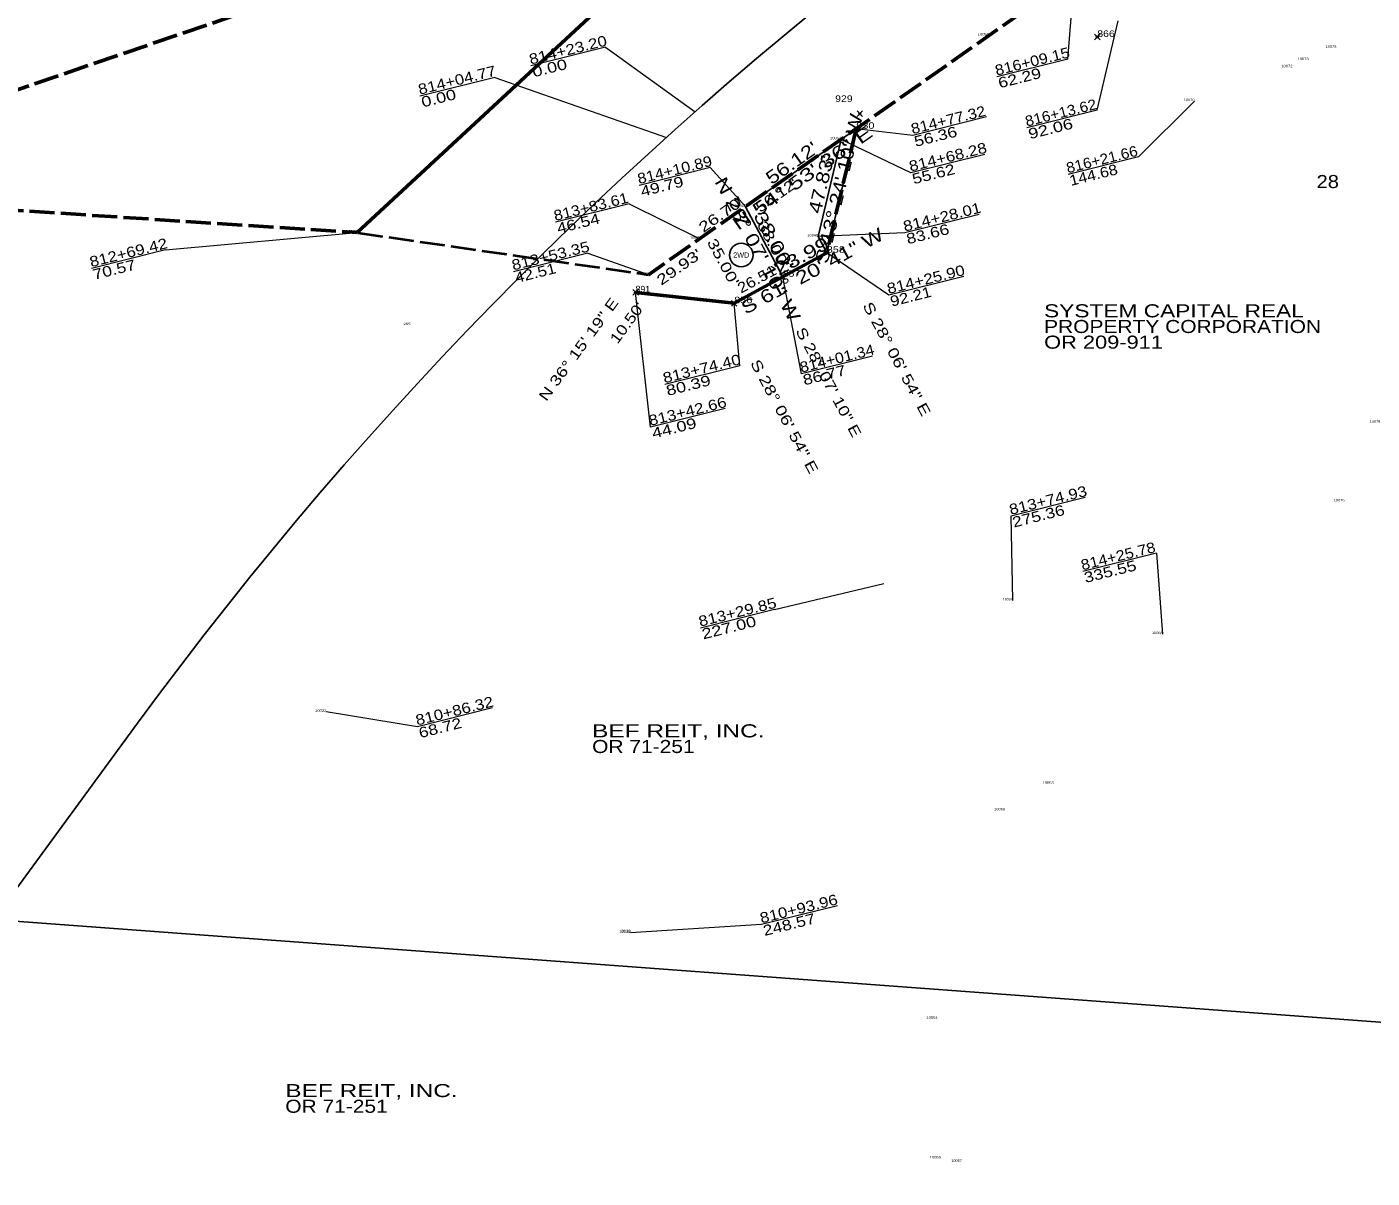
# Model space of a CAD drawing. Extents: x 1802000 to 1989153, y 371000 to 566163.
# Drawn here: x 1985341 to 1985986, y 560705 to 561256 of the extents above; entities that cross this region are included whole.
import ezdxf
from ezdxf.enums import TextEntityAlignment as Align

# ---------------------------------------------------------------- set-up
doc = ezdxf.new("R2010")
doc.units = 0
doc.header["$LTSCALE"] = 2
doc.header["$PDMODE"] = 32
doc.header["$PDSIZE"] = 1
doc.linetypes.add('LONG_DASHED', pattern=[7.5, 6, -1.5])
for name, color, linetype, lineweight in [('1', 7, 'Continuous', 13), ('24', 7, 'LONG_DASHED', 53), ('39', 7, 'Continuous', 13), ('40', 7, 'Continuous', 25), ('44', 7, 'Continuous', 53), ('54', 7, 'Continuous', 13)]:
    doc.layers.add(name, color=color, linetype=linetype, lineweight=lineweight)
doc.layers.add('62', color=7, linetype='Continuous')

msp = doc.modelspace()

# ---------------------------------------------------------------- linework, layer by layer
at = {"layer": '1'}
for p, q in [((1985839.901, 561240.975), (1985843.115, 561281.082)), ((1985853.951, 561216.484), (1985863.944, 561259.395)), ((1985618.595, 561246.703), (1985582.81, 561237.754)), ((1985618.595, 561246.703), (1985661.482, 561215.69)), ((1985839.901, 561240.975), (1985805.911, 561232.475)), ((1985565.534, 561232.274), (1985529.673, 561223.306)), ((1985565.534, 561232.274), (1985647.737, 561203.416)), ((1985873.754, 561194.17), (1985900.597, 561220.896)), ((1985853.951, 561216.484), (1985820.344, 561208.079)), ((1985873.754, 561194.17), (1985840.031, 561185.736)), ((1985668.593, 561189.029), (1985634.68, 561180.547)), ((1985668.593, 561189.029), (1985685.517, 561170.427)), ((1985629.891, 561171.706), (1985594.603, 561162.881)), ((1985629.891, 561171.706), (1985663.673, 561154.953)), ((1985407.888, 561149.617), (1985499.667, 561157.973)), ((1985407.888, 561149.617), (1985372.371, 561140.735)), ((1985610.103, 561148.116), (1985574.471, 561139.205)), ((1985610.103, 561148.116), (1985639.374, 561137.686)), ((1985682.794, 561094.148), (1985680.166, 561124.083)), ((1985682.794, 561094.148), (1985646.894, 561085.17)), ((1985882.311, 561004.44), (1985847.022, 560995.615)), ((1985882.311, 561004.44), (1985885.319, 560965.701)), ((1985699.465, 560977.487), (1985751.882, 560989.855)), ((1985699.465, 560977.487), (1985663.986, 560968.614))]:
    msp.add_line(p, q, dxfattribs=at)
for points in [[(1985801.052, 561213.301), (1985765.687, 561204.456), (1985738.621, 561207.639)], [(1985800.16, 561195.375), (1985764.719, 561186.512), (1985731.427, 561202.583)], [(1985797.417, 561166.646), (1985761.938, 561157.773), (1985720.339, 561156.052)], [(1985790.043, 561136.883), (1985754.182, 561127.914), (1985724.481, 561148.3)], [(1985746.364, 561098.73), (1985712.413, 561090.239), (1985703.425, 561136.793)], [(1985675.872, 561073.687), (1985640.087, 561064.737), (1985632.941, 561129.319)], [(1985848.194, 561031.03), (1985812.677, 561022.147), (1985813.447, 560981.786)], [(1985564.467, 560930.317), (1985528.452, 560921.31), (1985484.836, 560928.476)], [(1985729.663, 560835.668), (1985693.305, 560826.575), (1985630.49, 560822.736)]]:
    msp.add_lwpolyline(points, dxfattribs=at)
at = {"layer": '24', "lineweight": 40}
msp.add_line((1985499.927, 561157.823), (1985639.153, 561137.79), dxfattribs=at)
at = {"layer": '40'}
msp.add_circle((1985683.549, 561147.195), 5.625, dxfattribs=at)
at = {"layer": '44'}
for p, q in [((1985499.667, 561157.973), (1985711.344, 561354.399)), ((1985680.166, 561124.083), (1985724.481, 561148.3)), ((1985632.941, 561129.319), (1985680.179, 561124.09))]:
    msp.add_line(p, q, dxfattribs=at)
at = {"layer": '44', "linetype": 'LONG_DASHED'}
for p, q in [((1985843.119, 561281.087), (1985639.153, 561137.79)), ((1985738.621, 561207.639), (1985724.481, 561148.3))]:
    msp.add_line(p, q, dxfattribs=at)
msp.add_lwpolyline([(1985711.344, 561354.399), (1985295.518, 561212.161), (1985312.858, 561170.074), (1985499.667, 561157.973)], dxfattribs=at)
at = {"layer": '54'}
for p, q in [((1985852.686, 561250.285), (1985855.353, 561252.955)), ((1985852.686, 561252.955), (1985855.353, 561250.285)), ((1985739.002, 561213.5), (1985741.669, 561216.17)), ((1985739.002, 561216.17), (1985741.669, 561213.5)), ((1985737.288, 561206.304), (1985739.954, 561208.974)), ((1985737.288, 561208.974), (1985739.954, 561206.304)), ((1985723.148, 561146.965), (1985725.814, 561149.635)), ((1985723.148, 561149.635), (1985725.814, 561146.965)), ((1985702.092, 561135.458), (1985704.759, 561138.128)), ((1985702.092, 561138.128), (1985704.759, 561135.458)), ((1985631.608, 561127.984), (1985634.274, 561130.654)), ((1985631.608, 561130.654), (1985634.274, 561127.984)), ((1985678.833, 561122.748), (1985681.5, 561125.418)), ((1985678.833, 561125.418), (1985681.5, 561122.748))]:
    msp.add_line(p, q, dxfattribs=at)
at = {"layer": '54', "lineweight": 25}
for p, q in [((1985177.717, 560627.121), (1985394.467, 560922.993)), ((1984260.35, 560908.044), (1986872.816, 560714.353))]:
    msp.add_line(p, q, dxfattribs=at)
for points in [[(1985731.427, 561202.583), (1985738.621, 561207.639), (1985724.481, 561148.3), (1985720.339, 561156.052)], [(1985703.425, 561136.793), (1985685.516, 561170.308), (1985731.427, 561202.583), (1985720.339, 561156.052), (1985724.481, 561148.3)]]:
    msp.add_lwpolyline(points, close=True, dxfattribs=at)
msp.add_arc((1986886.851, 559829.7), 1850, 75.60646, 143.77416, dxfattribs=at)
at = {"layer": '54'}
for p in [(1985854.02, 561251.62), (1985740.336, 561214.835), (1985738.621, 561207.639), (1985724.481, 561148.3), (1985703.425, 561136.793), (1985632.941, 561129.319), (1985680.166, 561124.083)]:
    msp.add_point(p, dxfattribs=at)

# ---------------------------------------------------------------- texts
at = {"layer": '1'}
for s, width, p in [('814+23.20', 1.2, (1985582.659, 561238.36)), ('816+09.15', 1.15, (1985805.76, 561233.081)), ('814+04.77', 1.2, (1985529.521, 561223.912)), ('0.00', 1.3, (1985584.175, 561232.297)), ('62.29', 1.25, (1985807.276, 561227.018)), ('0.00', 1.3, (1985531.038, 561217.849)), ('814+77.32', 1.15, (1985765.536, 561205.063)), ('816+13.62', 1.1, (1985820.192, 561208.685)), ('92.06', 1.3, (1985821.708, 561202.622)), ('56.36', 1.25, (1985767.052, 561198.999)), ('814+68.28', 1.2, (1985764.567, 561187.118)), ('816+21.66', 1.1, (1985839.879, 561186.342)), ('814+10.89', 1.15, (1985634.528, 561181.154)), ('55.62', 1.25, (1985766.083, 561181.055)), ('144.68', 1.15, (1985841.396, 561180.279)), ('49.79', 1.25, (1985636.045, 561175.09)), ('813+83.61', 1.15, (1985594.451, 561163.487)), ('46.54', 1.25, (1985595.967, 561157.424)), ('814+28.01', 1.2, (1985761.786, 561158.38)), ('83.66', 1.25, (1985763.303, 561152.316)), ('812+69.42', 1.2, (1985372.219, 561141.341)), ('813+53.35', 1.2, (1985574.319, 561139.811)), ('70.57', 1.25, (1985373.736, 561135.278)), ('42.51', 1.2, (1985575.835, 561133.748)), ('814+25.90', 1.2, (1985754.03, 561128.52)), ('92.21', 1.2, (1985755.546, 561122.457)), ('814+01.34', 1.15, (1985712.262, 561090.845)), ('813+74.40', 1.2, (1985646.743, 561085.776)), ('80.39', 1.3, (1985648.259, 561079.713)), ('86.77', 1.25, (1985713.778, 561084.782)), ('813+42.66', 1.2, (1985639.936, 561065.344)), ('44.09', 1.3, (1985641.452, 561059.28)), ('813+74.93', 1.2, (1985812.525, 561022.754)), ('275.36', 1.25, (1985814.041, 561016.69)), ('814+25.78', 1.15, (1985846.871, 560996.221)), ('335.55', 1.25, (1985848.387, 560990.158)), ('813+29.85', 1.2, (1985663.834, 560969.22)), ('227.00', 1.3, (1985665.35, 560963.157)), ('810+86.32', 1.2, (1985528.301, 560921.916)), ('68.72', 1.25, (1985529.817, 560915.853)), ('810+93.96', 1.2, (1985693.154, 560827.181)), ('248.57', 1.25, (1985694.67, 560821.118))]:
    msp.add_text(s, height=5, rotation=14.041, dxfattribs=dict(at, width=width)).set_placement(p)
at = {"layer": '39'}
for s, rotation, width, p in [("56.12'", 35.107, 1.25, (1985701.861, 561173.817)), ("26.70'", 35.107, 1.35, (1985675.313, 561164.664)), ("38.00'", 298.119, 1.35, (1985696.676, 561151.069)), ("35.00'", 298.115, 1.35, (1985672.706, 561142.713)), ("29.93'", 34.991, 1.35, (1985655.203, 561139.413)), ("26.51'", 28.655, 1.2, (1985692.868, 561133.845)), ('N 36° 15\' 19" E', 53.745, 1.3, (1985607.657, 561100.594)), ("10.50'", 53.745, 1.25, (1985630.922, 561113.307)), ('S 28° 06\' 54" E', 298.115, 1.35, (1985755.822, 561096.267)), ('S 28° 07\' 10" E', 298.119, 1.3, (1985723.156, 561085.104)), ('S 28° 06\' 54" E', 298.115, 1.35, (1985702.015, 561068.729))]:
    msp.add_text(s, height=5, rotation=rotation, dxfattribs=dict(at, width=width)).set_placement(p, align=Align.CENTER)
at = {"layer": '40'}
for s, rotation, width, p in [('S 13° 24\' 10" W', 76.597, 1.25, (1985733.351, 561178.303)), ('N 54° 53\' 36" E', 35.107, 1.4, (1985714.582, 561181.573)), ("56.12'", 35.107, 1.25, (1985709.549, 561188.731)), ("47.83'", 76.597, 1.25, (1985724.839, 561180.332)), ('N 28° 07\' 10" W', 298.119, 1.3, (1985688.643, 561148.543)), ("38.00'", 298.119, 1.35, (1985696.36, 561152.667)), ('S 61° 20\' 41" W', 28.655, 1.3, (1985719.048, 561136.784)), ("23.99'", 28.655, 1.35, (1985714.853, 561144.462))]:
    msp.add_text(s, height=6.25, rotation=rotation, dxfattribs=dict(at, width=width)).set_placement(p, align=Align.CENTER)
for s, width, p in [('28', 1.15, (1985959.032, 561179.263)), ('SYSTEM CAPITAL REAL', 1.3, (1985828.557, 561117.359)), ('PROPERTY CORPORATION', 1.2, (1985828.557, 561109.859)), ('OR 209-911', 1.25, (1985828.557, 561102.359)), ('BEF REIT, INC.', 1.4, (1985612.128, 560916.257)), ('OR 71-251', 1.2, (1985612.128, 560908.757)), ('BEF REIT, INC.', 1.4, (1985465.202, 560744.003)), ('OR 71-251', 1.2, (1985465.202, 560736.503))]:
    msp.add_text(s, height=6.25, dxfattribs=dict(at, width=width)).set_placement(p)
msp.add_text('2WD', height=2.5, dxfattribs=at).set_placement((1985683.549, 561145.945), align=Align.CENTER)
at = {"layer": '54'}
for s, width, p in [('866', 1.2, (1985854.02, 561251.62)), ('929', 1.2, (1985728.516, 561220.511)), ('930', 1.25, (1985738.621, 561207.639)), ('858', 1.25, (1985724.481, 561148.3)), ('857', 1.2, (1985703.425, 561136.793)), ('856', 1.25, (1985680.166, 561124.083))]:
    msp.add_text(s, height=3.12, dxfattribs=dict(at, width=width)).set_placement(p)
msp.add_text('891', height=3.12, dxfattribs=at).set_placement((1985632.941, 561129.319))
at = {"layer": '62'}
for s, width, p in [('10059', 1.2, (1985802.158, 561252.306)), ('10075', 1.15, (1985968.507, 561246.402)), ('10072', 1.2, (1985947.47, 561237.074)), ('10073', 1.2, (1985955.253, 561240.525)), ('10070', 1.15, (1985900.597, 561220.896)), ('10052', 1.2, (1985731.427, 561202.583)), ('10042', 1.2, (1985685.516, 561170.308)), ('10026', 1.2, (1985499.667, 561157.973)), ('10041', 1.05, (1985663.673, 561154.953)), ('10049', 1.15, (1985720.339, 561156.052)), ('10039', 1.2, (1985639.153, 561137.79)), ('205', 1.25, (1985525.189, 561113.658)), ('10079', 1.15, (1985989.559, 561066.882)), ('10076', 1.15, (1985972.419, 561029.221)), ('10061', 1.05, (1985813.447, 560981.786)), ('10068', 1.15, (1985885.319, 560965.701)), ('10022', 1.2, (1985484.836, 560928.476)), ('10063', 1.2, (1985833.155, 560894.03)), ('10060', 1.2, (1985809.885, 560881.294)), ('10038', 1.2, (1985630.49, 560822.736)), ('2020', 1.3, (1985630.664, 560822.924)), ('10054', 1.2, (1985777.555, 560781.521)), ('10055', 1.2, (1985779.133, 560714.62)), ('10057', 1.15, (1985789.225, 560713.007))]:
    msp.add_text(s, height=1.2, dxfattribs=dict(at, width=width)).set_placement(p, align=Align.RIGHT)

doc.saveas('drawing.dxf')
